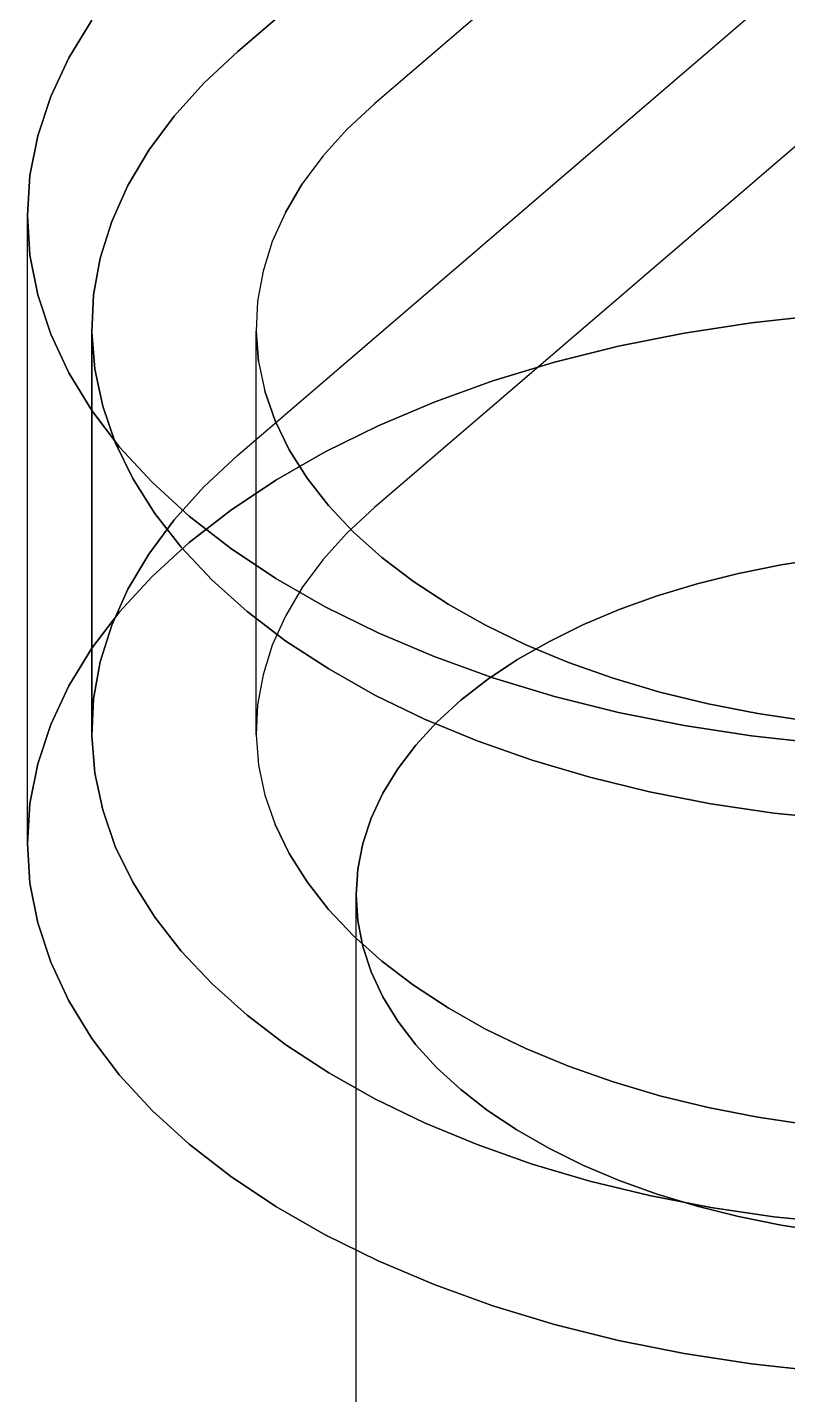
# Model space of a CAD drawing. Header units: millimetres. Extents: x -180 to 1414, y -663 to 972.
# Drawn here: x 558 to 571.88, y -445.06 to -420.1 of the extents above; entities that cross this region are included whole.
import ezdxf

# ---------------------------------------------------------------- set-up
doc = ezdxf.new("R2010")
doc.units = ezdxf.units.MM
doc.layers.add('HEAD_SIDE', color=8, linetype='Continuous')

msp = doc.modelspace()

# ---------------------------------------------------------------- linework, layer by layer
at = {"layer": 'HEAD_SIDE'}
for p, q in [((586.843, -399.073), (561.843, -420.534)), ((561.843, -420.534), (586.843, -399.073)), ((589.337, -400.029), (564.337, -421.49)), ((589.337, -400.029), (564.337, -421.49)), ((561.843, -427.907), (586.843, -406.446)), ((561.843, -427.907), (586.843, -406.446)), ((589.337, -407.402), (564.337, -428.863)), ((589.337, -407.402), (564.337, -428.863)), ((559.175, -419.967), (558.755, -420.655)), ((558.755, -420.655), (559.175, -419.967)), ((558.755, -420.655), (558.426, -421.359)), ((558.426, -421.359), (558.755, -420.655)), ((561.843, -420.534), (561.223, -421.113)), ((561.843, -420.534), (561.223, -421.113)), ((560.679, -421.716), (561.223, -421.113)), ((561.223, -421.113), (560.679, -421.716)), ((558.426, -421.359), (558.19, -422.076)), ((558.19, -422.076), (558.426, -421.359)), ((564.337, -421.49), (563.835, -421.959)), ((564.337, -421.49), (563.835, -421.959)), ((560.216, -422.34), (560.679, -421.716)), ((560.679, -421.716), (560.216, -422.34)), ((563.835, -421.959), (563.394, -422.448)), ((563.835, -421.959), (563.394, -422.448)), ((558.19, -422.076), (558.048, -422.8)), ((558.048, -422.8), (558.19, -422.076)), ((559.836, -422.983), (560.216, -422.34)), ((560.216, -422.34), (559.836, -422.983)), ((563.394, -422.448), (563.019, -422.954)), ((563.394, -422.448), (563.019, -422.954)), ((558.048, -422.8), (558, -423.529)), ((558, -423.529), (558.048, -422.8)), ((562.711, -423.475), (563.019, -422.954)), ((563.019, -422.954), (562.711, -423.475)), ((559.54, -423.64), (559.836, -422.983)), ((559.836, -422.983), (559.54, -423.64)), ((558, -434.997), (558, -423.529)), ((558, -423.529), (558.048, -424.258)), ((558.048, -424.258), (558, -423.529)), ((558, -434.997), (558, -423.529)), ((559.331, -424.308), (559.54, -423.64)), ((559.54, -423.64), (559.331, -424.308)), ((562.711, -423.475), (562.471, -424.007)), ((562.711, -423.475), (562.471, -424.007)), ((562.471, -424.007), (562.302, -424.549)), ((562.471, -424.007), (562.302, -424.549)), ((558.048, -424.258), (558.19, -424.982)), ((558.19, -424.982), (558.048, -424.258)), ((559.21, -424.983), (559.331, -424.308)), ((559.331, -424.308), (559.21, -424.983)), ((562.302, -424.549), (562.203, -425.096)), ((562.302, -424.549), (562.203, -425.096)), ((558.19, -424.982), (558.426, -425.699)), ((558.426, -425.699), (558.19, -424.982)), ((559.177, -425.662), (559.21, -424.983)), ((559.21, -424.983), (559.177, -425.662)), ((562.203, -425.096), (562.177, -425.646)), ((562.203, -425.096), (562.177, -425.646)), ((572.466, -425.355), (571.217, -425.491)), ((571.217, -425.491), (572.466, -425.355)), ((558.426, -425.699), (558.755, -426.403)), ((558.755, -426.403), (558.426, -425.699)), ((559.232, -426.34), (559.177, -425.662)), ((559.177, -433.034), (559.177, -425.662)), ((559.177, -425.662), (559.177, -433.034)), ((559.177, -425.662), (559.232, -426.34)), ((562.177, -433.018), (562.177, -425.646)), ((562.221, -426.195), (562.177, -425.646)), ((562.177, -433.018), (562.177, -425.646)), ((562.177, -425.646), (562.221, -426.195)), ((569.989, -425.679), (568.789, -425.92)), ((568.789, -425.92), (569.989, -425.679)), ((571.217, -425.491), (569.989, -425.679)), ((569.989, -425.679), (571.217, -425.491)), ((568.789, -425.92), (567.624, -426.212)), ((567.624, -426.212), (568.789, -425.92)), ((562.221, -426.195), (562.338, -426.741)), ((562.221, -426.195), (562.338, -426.741)), ((558.755, -426.403), (559.175, -427.091)), ((559.175, -427.091), (558.755, -426.403)), ((559.376, -427.014), (559.232, -426.34)), ((559.232, -426.34), (559.376, -427.014)), ((567.624, -426.212), (566.5, -426.553)), ((566.5, -426.553), (567.624, -426.212)), ((566.5, -426.553), (565.424, -426.941)), ((565.424, -426.941), (566.5, -426.553)), ((562.525, -427.281), (562.338, -426.741)), ((562.338, -426.741), (562.525, -427.281)), ((565.424, -426.941), (564.401, -427.374)), ((564.401, -427.374), (565.424, -426.941)), ((559.175, -427.091), (559.684, -427.76)), ((559.684, -427.76), (559.175, -427.091)), ((559.606, -427.679), (559.376, -427.014)), ((559.376, -427.014), (559.606, -427.679)), ((562.782, -427.811), (562.525, -427.281)), ((562.525, -427.281), (562.782, -427.811)), ((564.401, -427.374), (563.437, -427.849)), ((563.437, -427.849), (564.401, -427.374)), ((559.923, -428.333), (559.606, -427.679)), ((559.606, -427.679), (559.923, -428.333)), ((559.684, -427.76), (560.278, -428.404)), ((560.278, -428.404), (559.684, -427.76)), ((561.843, -427.907), (561.223, -428.485)), ((561.223, -428.485), (561.843, -427.907)), ((563.437, -427.849), (562.538, -428.365)), ((562.538, -428.365), (563.437, -427.849)), ((563.107, -428.328), (562.782, -427.811)), ((562.782, -427.811), (563.107, -428.328)), ((560.325, -428.972), (559.923, -428.333)), ((559.923, -428.333), (560.325, -428.972)), ((560.278, -428.404), (560.954, -429.022)), ((560.954, -429.022), (560.278, -428.404)), ((562.538, -428.365), (561.709, -428.918)), ((561.709, -428.918), (562.538, -428.365)), ((563.499, -428.83), (563.107, -428.328)), ((563.107, -428.328), (563.499, -428.83)), ((560.679, -429.088), (561.223, -428.485)), ((561.223, -428.485), (560.679, -429.088)), ((561.709, -428.918), (560.954, -429.504)), ((560.954, -429.504), (561.709, -428.918)), ((563.955, -429.314), (563.499, -428.83)), ((563.499, -428.83), (563.955, -429.314)), ((564.337, -428.863), (563.835, -429.331)), ((564.337, -428.863), (563.835, -429.331)), ((560.216, -429.713), (560.679, -429.088)), ((560.679, -429.088), (560.216, -429.713)), ((560.808, -429.591), (560.325, -428.972)), ((560.325, -428.972), (560.808, -429.591)), ((560.954, -429.022), (561.709, -429.608)), ((561.709, -429.608), (560.954, -429.022)), ((563.835, -429.331), (563.394, -429.82)), ((563.835, -429.331), (563.394, -429.82)), ((564.472, -429.777), (563.955, -429.314)), ((563.955, -429.314), (564.472, -429.777)), ((560.954, -429.504), (560.278, -430.122)), ((560.278, -430.122), (560.954, -429.504)), ((561.371, -430.188), (560.808, -429.591)), ((560.808, -429.591), (561.371, -430.188)), ((561.709, -429.608), (562.538, -430.161)), ((562.538, -430.161), (561.709, -429.608)), ((559.836, -430.355), (560.216, -429.713)), ((560.216, -429.713), (559.836, -430.355)), ((563.394, -429.82), (563.019, -430.326)), ((563.394, -429.82), (563.019, -430.326)), ((565.049, -430.217), (564.472, -429.777)), ((564.472, -429.777), (565.049, -430.217)), ((571.758, -429.91), (570.981, -430.066)), ((570.981, -430.066), (571.758, -429.91)), ((572.552, -429.788), (571.758, -429.91)), ((571.758, -429.91), (572.552, -429.788)), ((560.278, -430.122), (559.684, -430.766)), ((559.684, -430.766), (560.278, -430.122)), ((562.01, -430.76), (561.371, -430.188)), ((561.371, -430.188), (562.01, -430.76)), ((562.538, -430.161), (563.437, -430.677)), ((563.437, -430.677), (562.538, -430.161)), ((570.981, -430.066), (570.227, -430.255)), ((570.227, -430.255), (570.981, -430.066)), ((559.54, -431.013), (559.836, -430.355)), ((559.836, -430.355), (559.54, -431.013)), ((563.019, -430.326), (562.711, -430.847)), ((563.019, -430.326), (562.711, -430.847)), ((565.682, -430.63), (565.049, -430.217)), ((565.049, -430.217), (565.682, -430.63)), ((570.227, -430.255), (569.5, -430.475)), ((569.5, -430.475), (570.227, -430.255)), ((563.437, -430.677), (564.401, -431.152)), ((564.401, -431.152), (563.437, -430.677)), ((566.366, -431.015), (565.682, -430.63)), ((565.682, -430.63), (566.366, -431.015)), ((569.5, -430.475), (568.803, -430.726)), ((568.803, -430.726), (569.5, -430.475)), ((559.684, -430.766), (559.175, -431.435)), ((559.175, -431.435), (559.684, -430.766)), ((562.721, -431.302), (562.01, -430.76)), ((562.01, -430.76), (562.721, -431.302)), ((562.711, -430.847), (562.471, -431.38)), ((562.711, -430.847), (562.471, -431.38)), ((568.803, -430.726), (568.142, -431.006)), ((568.142, -431.006), (568.803, -430.726)), ((559.331, -431.681), (559.54, -431.013)), ((559.54, -431.013), (559.331, -431.681)), ((564.401, -431.152), (565.424, -431.585)), ((565.424, -431.585), (564.401, -431.152)), ((567.099, -431.37), (566.366, -431.015)), ((566.366, -431.015), (567.099, -431.37)), ((568.142, -431.006), (567.518, -431.314)), ((567.518, -431.314), (568.142, -431.006)), ((559.175, -431.435), (558.755, -432.123)), ((558.755, -432.123), (559.175, -431.435)), ((562.471, -431.38), (562.302, -431.921)), ((562.471, -431.38), (562.302, -431.921)), ((563.502, -431.812), (562.721, -431.302)), ((562.721, -431.302), (563.502, -431.812)), ((567.518, -431.314), (566.936, -431.648)), ((566.936, -431.648), (567.518, -431.314)), ((567.876, -431.693), (567.099, -431.37)), ((567.099, -431.37), (567.876, -431.693)), ((559.21, -432.356), (559.331, -431.681)), ((559.331, -431.681), (559.21, -432.356)), ((565.424, -431.585), (566.5, -431.973)), ((566.5, -431.973), (565.424, -431.585)), ((566.936, -431.648), (566.4, -432.005)), ((566.4, -432.005), (566.936, -431.648)), ((568.692, -431.981), (567.876, -431.693)), ((567.876, -431.693), (568.692, -431.981)), ((562.302, -431.921), (562.203, -432.468)), ((562.302, -431.921), (562.203, -432.468)), ((564.346, -432.288), (563.502, -431.812)), ((563.502, -431.812), (564.346, -432.288)), ((558.755, -432.123), (558.426, -432.827)), ((558.426, -432.827), (558.755, -432.123)), ((566.4, -432.005), (565.911, -432.385)), ((565.911, -432.385), (566.4, -432.005)), ((566.5, -431.973), (567.624, -432.314)), ((567.624, -432.314), (566.5, -431.973)), ((569.544, -432.234), (568.692, -431.981)), ((568.692, -431.981), (569.544, -432.234)), ((559.177, -433.034), (559.21, -432.356)), ((559.21, -432.356), (559.177, -433.034)), ((565.25, -432.726), (564.346, -432.288)), ((564.346, -432.288), (565.25, -432.726)), ((565.911, -432.385), (565.474, -432.784)), ((565.474, -432.784), (565.911, -432.385)), ((567.624, -432.314), (568.789, -432.606)), ((568.789, -432.606), (567.624, -432.314)), ((570.427, -432.449), (569.544, -432.234)), ((569.544, -432.234), (570.427, -432.449)), ((562.203, -432.468), (562.177, -433.018)), ((562.203, -432.468), (562.177, -433.018)), ((568.789, -432.606), (569.989, -432.847)), ((569.989, -432.847), (568.789, -432.606)), ((571.335, -432.626), (570.427, -432.449)), ((570.427, -432.449), (571.335, -432.626)), ((572.264, -432.763), (571.335, -432.626)), ((571.335, -432.626), (572.264, -432.763)), ((558.426, -432.827), (558.19, -433.544)), ((558.19, -433.544), (558.426, -432.827)), ((565.474, -432.784), (565.089, -433.202)), ((565.089, -433.202), (565.474, -432.784)), ((566.209, -433.124), (565.25, -432.726)), ((565.25, -432.726), (566.209, -433.124)), ((569.989, -432.847), (571.217, -433.035)), ((571.217, -433.035), (569.989, -432.847)), ((559.232, -433.712), (559.177, -433.034)), ((559.177, -433.034), (559.232, -433.712)), ((562.177, -433.018), (562.221, -433.568)), ((562.177, -433.018), (562.221, -433.568)), ((567.217, -433.479), (566.209, -433.124)), ((566.209, -433.124), (567.217, -433.479)), ((571.217, -433.035), (572.466, -433.171)), ((572.466, -433.171), (571.217, -433.035)), ((565.089, -433.202), (564.76, -433.634)), ((564.76, -433.634), (565.089, -433.202)), ((558.19, -433.544), (558.048, -434.268)), ((558.048, -434.268), (558.19, -433.544)), ((562.221, -433.568), (562.338, -434.114)), ((562.221, -433.568), (562.338, -434.114)), ((564.76, -433.634), (564.489, -434.079)), ((564.489, -434.079), (564.76, -433.634)), ((568.268, -433.791), (567.217, -433.479)), ((567.217, -433.479), (568.268, -433.791)), ((559.376, -434.386), (559.232, -433.712)), ((559.232, -433.712), (559.376, -434.386)), ((569.357, -434.056), (568.268, -433.791)), ((568.268, -433.791), (569.357, -434.056)), ((562.338, -434.114), (562.525, -434.653)), ((562.338, -434.114), (562.525, -434.653)), ((564.489, -434.079), (564.276, -434.535)), ((564.276, -434.535), (564.489, -434.079)), ((570.478, -434.275), (569.357, -434.056)), ((569.357, -434.056), (570.478, -434.275)), ((558.048, -434.268), (558, -434.997)), ((558, -434.997), (558.048, -434.268)), ((559.606, -435.052), (559.376, -434.386)), ((559.376, -434.386), (559.606, -435.052)), ((571.624, -434.444), (570.478, -434.275)), ((570.478, -434.275), (571.624, -434.444)), ((562.782, -435.183), (562.525, -434.653)), ((562.525, -434.653), (562.782, -435.183)), ((564.276, -434.535), (564.123, -434.999)), ((564.123, -434.999), (564.276, -434.535)), ((572.788, -434.564), (571.624, -434.444)), ((571.624, -434.444), (572.788, -434.564)), ((558, -434.997), (558.048, -435.726)), ((558.048, -435.726), (558, -434.997)), ((559.923, -435.706), (559.606, -435.052)), ((559.606, -435.052), (559.923, -435.706)), ((563.107, -435.701), (562.782, -435.183)), ((562.782, -435.183), (563.107, -435.701)), ((564.123, -434.999), (564.031, -435.468)), ((564.031, -435.468), (564.123, -434.999)), ((564.031, -435.468), (564, -435.939)), ((564, -435.939), (564.031, -435.468)), ((558.048, -435.726), (558.19, -436.45)), ((558.19, -436.45), (558.048, -435.726)), ((560.325, -436.344), (559.923, -435.706)), ((559.923, -435.706), (560.325, -436.344)), ((563.499, -436.203), (563.107, -435.701)), ((563.107, -435.701), (563.499, -436.203)), ((564, -493.362), (564, -435.939)), ((564, -435.939), (564.031, -436.411)), ((564.031, -436.411), (564, -435.939)), ((564, -493.362), (564, -435.939)), ((560.808, -436.964), (560.325, -436.344)), ((560.325, -436.344), (560.808, -436.964)), ((563.955, -436.686), (563.499, -436.203)), ((563.499, -436.203), (563.955, -436.686)), ((564.031, -436.411), (564.123, -436.879)), ((564.123, -436.879), (564.031, -436.411)), ((558.19, -436.45), (558.426, -437.167)), ((558.426, -437.167), (558.19, -436.45)), ((564.472, -437.149), (563.955, -436.686)), ((563.955, -436.686), (564.472, -437.149)), ((564.123, -436.879), (564.276, -437.343)), ((564.276, -437.343), (564.123, -436.879)), ((558.426, -437.167), (558.755, -437.871)), ((558.755, -437.871), (558.426, -437.167)), ((561.371, -437.561), (560.808, -436.964)), ((560.808, -436.964), (561.371, -437.561)), ((565.049, -437.589), (564.472, -437.149)), ((564.472, -437.149), (565.049, -437.589)), ((564.276, -437.343), (564.489, -437.799)), ((564.489, -437.799), (564.276, -437.343)), ((562.01, -438.132), (561.371, -437.561)), ((561.371, -437.561), (562.01, -438.132)), ((565.682, -438.003), (565.049, -437.589)), ((565.049, -437.589), (565.682, -438.003)), ((558.755, -437.871), (559.175, -438.559)), ((559.175, -438.559), (558.755, -437.871)), ((564.489, -437.799), (564.76, -438.244)), ((564.76, -438.244), (564.489, -437.799)), ((562.721, -438.674), (562.01, -438.132)), ((562.01, -438.132), (562.721, -438.674)), ((566.366, -438.388), (565.682, -438.003)), ((565.682, -438.003), (566.366, -438.388)), ((564.76, -438.244), (565.089, -438.677)), ((565.089, -438.677), (564.76, -438.244)), ((567.099, -438.743), (566.366, -438.388)), ((566.366, -438.388), (567.099, -438.743)), ((559.175, -438.559), (559.684, -439.228)), ((559.684, -439.228), (559.175, -438.559)), ((563.502, -439.185), (562.721, -438.674)), ((562.721, -438.674), (563.502, -439.185)), ((565.089, -438.677), (565.474, -439.094)), ((565.474, -439.094), (565.089, -438.677)), ((567.876, -439.065), (567.099, -438.743)), ((567.099, -438.743), (567.876, -439.065)), ((564.346, -439.66), (563.502, -439.185)), ((563.502, -439.185), (564.346, -439.66)), ((565.474, -439.094), (565.911, -439.493)), ((565.911, -439.493), (565.474, -439.094)), ((568.692, -439.353), (567.876, -439.065)), ((567.876, -439.065), (568.692, -439.353)), ((559.684, -439.228), (560.278, -439.872)), ((560.278, -439.872), (559.684, -439.228)), ((569.544, -439.606), (568.692, -439.353)), ((568.692, -439.353), (569.544, -439.606)), ((565.25, -440.098), (564.346, -439.66)), ((564.346, -439.66), (565.25, -440.098)), ((565.911, -439.493), (566.4, -439.873)), ((566.4, -439.873), (565.911, -439.493)), ((570.427, -439.821), (569.544, -439.606)), ((569.544, -439.606), (570.427, -439.821)), ((560.278, -439.872), (560.954, -440.49)), ((560.954, -440.49), (560.278, -439.872)), ((566.4, -439.873), (566.936, -440.231)), ((566.936, -440.231), (566.4, -439.873)), ((571.335, -439.998), (570.427, -439.821)), ((570.427, -439.821), (571.335, -439.998)), ((566.209, -440.496), (565.25, -440.098)), ((565.25, -440.098), (566.209, -440.496)), ((572.264, -440.135), (571.335, -439.998)), ((571.335, -439.998), (572.264, -440.135)), ((566.936, -440.231), (567.518, -440.564)), ((567.518, -440.564), (566.936, -440.231)), ((560.954, -440.49), (561.709, -441.077)), ((561.709, -441.077), (560.954, -440.49)), ((567.217, -440.852), (566.209, -440.496)), ((566.209, -440.496), (567.217, -440.852)), ((567.518, -440.564), (568.142, -440.872)), ((568.142, -440.872), (567.518, -440.564)), ((568.268, -441.163), (567.217, -440.852)), ((567.217, -440.852), (568.268, -441.163)), ((568.142, -440.872), (568.803, -441.152)), ((568.803, -441.152), (568.142, -440.872)), ((561.709, -441.077), (562.538, -441.629)), ((562.538, -441.629), (561.709, -441.077)), ((569.357, -441.429), (568.268, -441.163)), ((568.268, -441.163), (569.357, -441.429)), ((568.803, -441.152), (569.5, -441.403)), ((569.5, -441.403), (568.803, -441.152)), ((570.478, -441.647), (569.357, -441.429)), ((569.357, -441.429), (570.478, -441.647)), ((569.5, -441.403), (570.227, -441.624)), ((570.227, -441.624), (569.5, -441.403)), ((562.538, -441.629), (563.437, -442.145)), ((563.437, -442.145), (562.538, -441.629)), ((570.227, -441.624), (570.981, -441.812)), ((570.981, -441.812), (570.227, -441.624)), ((571.624, -441.816), (570.478, -441.647)), ((570.478, -441.647), (571.624, -441.816)), ((570.981, -441.812), (571.758, -441.968)), ((571.758, -441.968), (570.981, -441.812)), ((572.788, -441.936), (571.624, -441.816)), ((571.624, -441.816), (572.788, -441.936)), ((563.437, -442.145), (564.401, -442.621)), ((564.401, -442.621), (563.437, -442.145)), ((571.758, -441.968), (572.552, -442.09)), ((572.552, -442.09), (571.758, -441.968)), ((564.401, -442.621), (565.424, -443.054)), ((565.424, -443.054), (564.401, -442.621)), ((565.424, -443.054), (566.5, -443.442)), ((566.5, -443.442), (565.424, -443.054)), ((566.5, -443.442), (567.624, -443.782)), ((567.624, -443.782), (566.5, -443.442)), ((567.624, -443.782), (568.789, -444.074)), ((568.789, -444.074), (567.624, -443.782)), ((568.789, -444.074), (569.989, -444.315)), ((569.989, -444.315), (568.789, -444.074)), ((569.989, -444.315), (571.217, -444.503)), ((571.217, -444.503), (569.989, -444.315)), ((571.217, -444.503), (572.466, -444.639)), ((572.466, -444.639), (571.217, -444.503))]:
    msp.add_line(p, q, dxfattribs=at)

doc.saveas('drawing.dxf')
